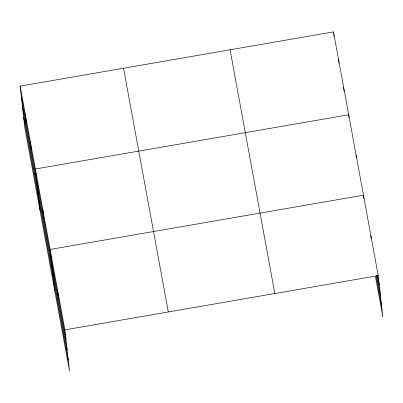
<?xml version="1.0" encoding="UTF-8"?>
<svg xmlns="http://www.w3.org/2000/svg" width="403" height="403" viewBox="0 0 403 403"><rect width="100%" height="100%" fill="white"/><g stroke="black" fill="none" stroke-linecap="round" stroke-linejoin="round"><path stroke-width="0.6" d="M20.15 86.126L64.898 329.856L69.528 371.103L24.774 127.373L20.15 86.126L333.472 31.897L378.226 275.627L382.85 316.874L375.465 276.66M64.898 329.856L378.226 275.627M377.48 275.304L379.299 285.203M376.719 275.239L380.472 295.656M376.11 276.105L381.676 306.421M230.078 49.796L274.826 293.525M123.545 68.233L168.298 311.962M21.223 95.702L65.976 339.432M22.397 106.155L67.145 349.885M23.606 116.92L68.354 360.65M370.841 235.412L371.178 238.405M363.859 198.79L363.456 195.198L50.133 249.427L54.758 290.669M356.071 154.984L356.343 157.377M349.023 117.762L348.691 114.769L35.363 168.993L39.993 210.24M343.618 87.144L344.086 91.335M338.545 59.523L338.948 63.115M333.472 31.897L333.744 34.295M333.875 35.489L334.011 36.688M57.518 289.641L58.591 299.217M42.748 209.212L43.821 218.789M30.296 141.372L31.369 150.949M25.223 113.752L26.296 123.323"/></g></svg>
